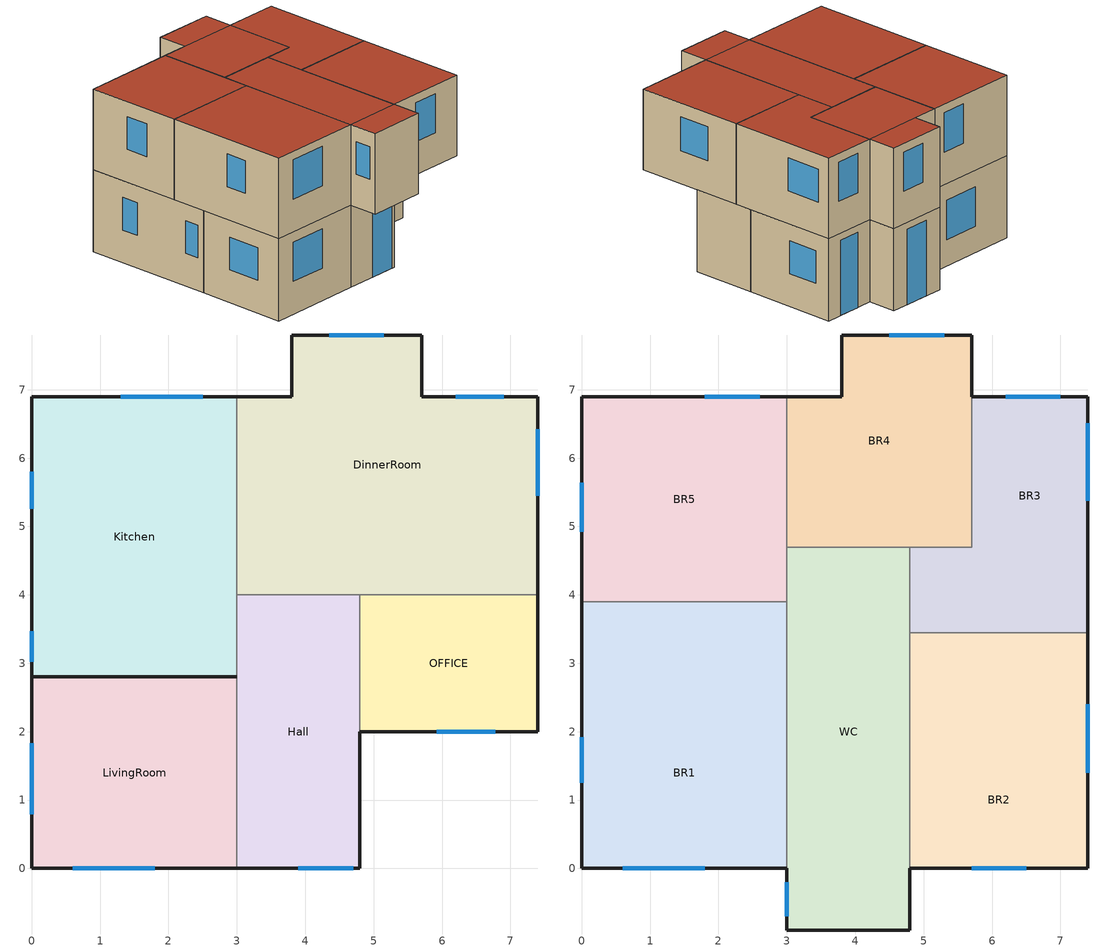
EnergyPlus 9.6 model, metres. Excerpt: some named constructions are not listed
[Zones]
LivingRoom
 floor othersideconditionsmodel (Exterior Floor): 3,2.8 3,0 0,0 0,2.8 z0
 wall outside (Interior Wall): 3,2.8 0,2.8 0,0 z0:2.51
 wall outside (Exterior Wall): 0,0 3,0 z0:2.51
 wall to Hall (Interior Wall): 3,0 3,2.8 z0:2.51
 window (Exterior Window): 0.6,0 1.8,0 z1:2.2; 0,1.83 0,0.79 z1:2
Hall
 floor othersideconditionsmodel (Exterior Floor): 4.8,4 4.8,0 3,0 3,4 z0
 wall outside (Exterior Wall): 3,0 4.8,0 4.8,2 z0:2.51
 wall to DinnerRoom (Interior Wall): 4.8,4 3,4 z0:2.51
 wall to OFFICE (Interior Wall): 4.8,2 4.8,4 z0:2.51
 wall to Kitchen (Interior Wall): 3,4 3,2.8 z0:2.51
 window (Exterior Window): 3.9,0 4.7,0 z0:2.1
OFFICE
 floor othersideconditionsmodel (Exterior Floor): 7.4,4 7.4,2 4.8,2 4.8,4 z0
 wall outside (Exterior Wall): 4.8,2 7.4,2 7.4,4 z0:2.51
 wall to DinnerRoom (Interior Wall): 7.4,4 4.8,4 z0:2.51
 window (Exterior Window): 5.92,2 6.78,2 z1:2
Kitchen
 floor othersideconditionsmodel (Exterior Floor): 3,6.9 3,2.8 0,2.8 0,6.9 z0
 wall outside (Interior Wall): 0,2.8 3,2.8 z0:2.51
 wall outside (Exterior Wall): 3,6.9 0,6.9 0,2.8 z0:2.51
 wall to DinnerRoom (Interior Wall): 3,4 3,6.9 z0:2.51
 window (Exterior Window): 0,5.8 0,5.26 / 0,3.47 0,3.02 z1:2; 2.5,6.9 1.3,6.9 z0.8:2
DinnerRoom
 floor othersideconditionsmodel (Exterior Floor): 7.4,6.9 7.4,4 3,4 3,6.9 3.8,6.9 3.8,7.8 5.7,7.8 5.7,6.9 z0
 wall outside (Exterior Wall): 7.4,4 7.4,6.9 5.7,6.9 5.7,7.8 3.8,7.8 3.8,6.9 3,6.9 z0:2.51
 window (Exterior Window): 5.15,7.8 4.35,7.8 / 6.9,6.9 6.2,6.9 z0:2.3; 7.4,5.45 7.4,6.42 z1:2
BR4
 floor to DinnerRoom (Interior Floor): 5.7,7.8 5.7,4.7 3,4.7 3,6.9 3.8,6.9 3.8,7.8 z2.51
 wall outside (Exterior Wall): 5.7,6.9 5.7,7.8 3.8,7.8 3.8,6.9 3,6.9 z2.51:4.96
 wall to BR3 (Interior Wall): 4.8,4.7 5.7,4.7 5.7,6.9 z2.51:4.96
 wall to BR5 (Interior Wall): 3,6.9 3,4.7 z2.51:4.96
 wall to WC (Interior Wall): 3,4.7 4.8,4.7 z2.51:4.96
 window (Exterior Window): 5.3,7.8 4.5,7.8 z3.51:4.71
 roof outside (Exterior Roof): 3.8,7.8 3.8,6.9 5.7,6.9 5.7,7.8 z4.96; 3,6.9 3,4.7 5.7,4.7 5.7,6.9 z4.96
BR3
 floor to DinnerRoom (Interior Floor): 7.4,6.9 7.4,4 4.8,4 4.8,4.7 5.7,4.7 5.7,6.9 z2.51
 floor to OFFICE (Interior Floor): 7.4,4 7.4,3.45 4.8,3.45 4.8,4 z2.51
 wall outside (Exterior Wall): 7.4,3.45 7.4,6.9 5.7,6.9 z2.51:4.96
 wall to WC (Interior Wall): 4.8,4.7 4.8,3.45 z2.51:4.96
 wall to BR2 (Interior Wall): 4.8,3.45 7.4,3.45 z2.51:4.96
 window (Exterior Window): 7,6.9 6.2,6.9 z3.51:4.71; 7.4,5.38 7.4,6.51 z3.51:4.51
 roof outside (Exterior Roof): 5.7,6.9 5.7,4.7 4.8,4.7 4.8,3.45 7.4,3.45 7.4,6.9 z4.96
BR2
 floor outside (Exterior Floor 2): 7.4,2 7.4,0 4.8,0 4.8,2 z2.51
 floor to OFFICE (Interior Floor): 7.4,3.45 7.4,2 4.8,2 4.8,3.45 z2.51
 wall outside (Exterior Wall): 4.8,0 7.4,0 7.4,3.45 z2.51:4.96
 wall to WC (Interior Wall): 4.8,3.45 4.8,0 z2.51:4.96
 window (Exterior Window): 7.4,1.4 7.4,2.4 z3.51:4.55; 5.7,0 6.5,0 z3.51:4.71
 roof outside (Exterior Roof): 4.8,3.45 4.8,0 7.4,0 7.4,3.45 z4.96
WC
 floor outside (Interior Floor): 4.8,0 4.8,-0.9 3,-0.9 3,0 z2.51
 floor to DinnerRoom (Interior Floor): 4.8,4.7 4.8,4 3,4 3,4.7 z2.51
 floor to Hall (Interior Floor): 4.8,4 4.8,0 3,0 3,4 z2.51
 wall outside (Exterior Wall): 3,0 3,-0.9 4.8,-0.9 4.8,0 z2.51:4.96
 wall to BR1 (Interior Wall): 3,3.9 3,0 z2.51:4.96
 wall to BR5 (Interior Wall): 3,4.7 3,3.9 z2.51:4.96
 window (Exterior Window): 3,-0.2 3,-0.7 z3.51:4.51
 roof outside (Exterior Roof): 3,0 3,-0.9 4.8,-0.9 4.8,0 z4.96; 3,4.7 3,0 4.8,0 4.8,4.7 z4.96
BR1
 floor to LivingRoom (Interior Floor): 3,2.8 3,0 0,0 0,2.8 z2.51
 floor to Kitchen (Interior Floor): 3,3.9 3,2.8 0,2.8 0,3.9 z2.51
 wall outside (Exterior Wall): 0,3.9 0,0 3,0 z2.51:4.96
 wall to BR5 (Interior Wall): 3,3.9 0,3.9 z2.51:4.96
 window (Exterior Window): 0.6,0 1.8,0 z3.51:4.71; 0,1.92 0,1.25 z3.51:4.51
 roof outside (Exterior Roof): 0,3.9 0,0 3,0 3,3.9 z4.96
BR5
 floor to Kitchen (Interior Floor): 3,6.9 3,3.9 0,3.9 0,6.9 z2.51
 wall outside (Exterior Wall): 3,6.9 0,6.9 0,3.9 z2.51:4.96
 window (Exterior Window): 0,5.64 0,4.92 z3.51:4.51; 2.6,6.9 1.8,6.9 z3.51:4.71
 roof outside (Exterior Roof): 0,6.9 0,3.9 3,3.9 3,6.9 z4.96
[Construction]
Interior Ceiling: Pavimento ceramico 1cm, Hormigon Armado 2cm, EPS 3cm, Bovedillas ceramicas 14cm, Enlucido de yeso 1cm
[ENERGYMANAGEMENTSYSTEM:PROGRAM]
CountHours_BR4_People: if (ComfStand == 1) || (ComfStand == 10); if (RMOT >= AHSTall) && (RMOT <= ACSTaul); if (BR4_People_OpT <= ACSTnoTol); if (BR4_People_OpT >= AHSTnoTol); set ComfHours_BR4_People = 1*ZoneTimeStep; set DiscomfAppHotHours_BR4_People = 0; set DiscomfAppColdHours_BR4_People = 0; set DiscomfNonAppHotHours_BR4_People = 0; set DiscomfNonAppColdHours_BR4_People = 0; endif; elseif (BR4_People_OpT > ACSTnoTol); set ComfHours_BR4_People = 0; set DiscomfAppHotHours_BR4_People = 1*ZoneTimeStep; set DiscomfAppColdHours_BR4_People = 0; set DiscomfNonAppHotHours_BR4_People = 0; set DiscomfNonAppColdHours_BR4_People = 0; elseif (BR4_People_OpT < AHSTnoTol); set ComfHours_BR4_People = 0; set DiscomfAppHotHours_BR4_People = 0; set DiscomfAppColdHours_BR4_People = 1*ZoneTimeStep; set DiscomfNonAppHotHours_BR4_People = 0; set DiscomfNonAppColdHours_BR4_People = 0; endif; elseif (RMOT > ACSTaul); set ComfHours_BR4_People = 0; set DiscomfAppHotHours_BR4_People = 0; set DiscomfAppColdHours_BR4_People = 0; set DiscomfNonAppHotHours_BR4_People = 1*ZoneTimeStep; set DiscomfNonAppColdHours_BR4_People = 0; elseif (RMOT < AHSTall); set ComfHours_BR4_People = 0; set DiscomfAppHotHours_BR4_People = 0; set DiscomfAppColdHours_BR4_People = 0; set DiscomfNonAppHotHours_BR4_People = 0; set DiscomfNonAppColdHours_BR4_People = 1*ZoneTimeStep; endif; else; if (PMOT >= AHSTall) && (PMOT <= ACSTaul); if (BR4_People_OpT <= ACSTnoTol); if (BR4_People_OpT >= AHSTnoTol); set ComfHours_BR4_People = 1*ZoneTimeStep; set DiscomfAppHotHours_BR4_People = 0; set DiscomfAppColdHours_BR4_People = 0; set DiscomfNonAppHotHours_BR4_People = 0; set DiscomfNonAppColdHours_BR4_People = 0; endif; elseif (BR4_People_OpT > ACSTnoTol); set ComfHours_BR4_People = 0; set DiscomfAppHotHours_BR4_People = 1*ZoneTimeStep; set DiscomfAppColdHours_BR4_People = 0; set DiscomfNonAppHotHours_BR4_People = 0; set DiscomfNonAppColdHours_BR4_People = 0; elseif (BR4_People_OpT < AHSTnoTol); set ComfHours_BR4_People = 0; set DiscomfAppHotHours_BR4_People = 0; set DiscomfAppColdHours_BR4_People = 1*ZoneTimeStep; set DiscomfNonAppHotHours_BR4_People = 0; set DiscomfNonAppColdHours_BR4_People = 0; endif; elseif (PMOT > ACSTaul); set ComfHours_BR4_People = 0; set DiscomfAppHotHours_BR4_People = 0; set DiscomfAppColdHours_BR4_People = 0; set DiscomfNonAppHotHours_BR4_People = 1*ZoneTimeStep; set DiscomfNonAppColdHours_BR4_People = 0; elseif (PMOT < AHSTall); set ComfHours_BR4_People = 0; set DiscomfAppHotHours_BR4_People = 0; set DiscomfAppColdHours_BR4_People = 0; set DiscomfNonAppHotHours_BR4_People = 0; set DiscomfNonAppColdHours_BR4_People = 1*ZoneTimeStep; endif; endif
CountHours_BR3_People: if (ComfStand == 1) || (ComfStand == 10); if (RMOT >= AHSTall) && (RMOT <= ACSTaul); if (BR3_People_OpT <= ACSTnoTol); if (BR3_People_OpT >= AHSTnoTol); set ComfHours_BR3_People = 1*ZoneTimeStep; set DiscomfAppHotHours_BR3_People = 0; set DiscomfAppColdHours_BR3_People = 0; set DiscomfNonAppHotHours_BR3_People = 0; set DiscomfNonAppColdHours_BR3_People = 0; endif; elseif (BR3_People_OpT > ACSTnoTol); set ComfHours_BR3_People = 0; set DiscomfAppHotHours_BR3_People = 1*ZoneTimeStep; set DiscomfAppColdHours_BR3_People = 0; set DiscomfNonAppHotHours_BR3_People = 0; set DiscomfNonAppColdHours_BR3_People = 0; elseif (BR3_People_OpT < AHSTnoTol); set ComfHours_BR3_People = 0; set DiscomfAppHotHours_BR3_People = 0; set DiscomfAppColdHours_BR3_People = 1*ZoneTimeStep; set DiscomfNonAppHotHours_BR3_People = 0; set DiscomfNonAppColdHours_BR3_People = 0; endif; elseif (RMOT > ACSTaul); set ComfHours_BR3_People = 0; set DiscomfAppHotHours_BR3_People = 0; set DiscomfAppColdHours_BR3_People = 0; set DiscomfNonAppHotHours_BR3_People = 1*ZoneTimeStep; set DiscomfNonAppColdHours_BR3_People = 0; elseif (RMOT < AHSTall); set ComfHours_BR3_People = 0; set DiscomfAppHotHours_BR3_People = 0; set DiscomfAppColdHours_BR3_People = 0; set DiscomfNonAppHotHours_BR3_People = 0; set DiscomfNonAppColdHours_BR3_People = 1*ZoneTimeStep; endif; else; if (PMOT >= AHSTall) && (PMOT <= ACSTaul); if (BR3_People_OpT <= ACSTnoTol); if (BR3_People_OpT >= AHSTnoTol); set ComfHours_BR3_People = 1*ZoneTimeStep; set DiscomfAppHotHours_BR3_People = 0; set DiscomfAppColdHours_BR3_People = 0; set DiscomfNonAppHotHours_BR3_People = 0; set DiscomfNonAppColdHours_BR3_People = 0; endif; elseif (BR3_People_OpT > ACSTnoTol); set ComfHours_BR3_People = 0; set DiscomfAppHotHours_BR3_People = 1*ZoneTimeStep; set DiscomfAppColdHours_BR3_People = 0; set DiscomfNonAppHotHours_BR3_People = 0; set DiscomfNonAppColdHours_BR3_People = 0; elseif (BR3_People_OpT < AHSTnoTol); set ComfHours_BR3_People = 0; set DiscomfAppHotHours_BR3_People = 0; set DiscomfAppColdHours_BR3_People = 1*ZoneTimeStep; set DiscomfNonAppHotHours_BR3_People = 0; set DiscomfNonAppColdHours_BR3_People = 0; endif; elseif (PMOT > ACSTaul); set ComfHours_BR3_People = 0; set DiscomfAppHotHours_BR3_People = 0; set DiscomfAppColdHours_BR3_People = 0; set DiscomfNonAppHotHours_BR3_People = 1*ZoneTimeStep; set DiscomfNonAppColdHours_BR3_People = 0; elseif (PMOT < AHSTall); set ComfHours_BR3_People = 0; set DiscomfAppHotHours_BR3_People = 0; set DiscomfAppColdHours_BR3_People = 0; set DiscomfNonAppHotHours_BR3_People = 0; set DiscomfNonAppColdHours_BR3_People = 1*ZoneTimeStep; endif; endif
CountHours_BR2_People: if (ComfStand == 1) || (ComfStand == 10); if (RMOT >= AHSTall) && (RMOT <= ACSTaul); if (BR2_People_OpT <= ACSTnoTol); if (BR2_People_OpT >= AHSTnoTol); set ComfHours_BR2_People = 1*ZoneTimeStep; set DiscomfAppHotHours_BR2_People = 0; set DiscomfAppColdHours_BR2_People = 0; set DiscomfNonAppHotHours_BR2_People = 0; set DiscomfNonAppColdHours_BR2_People = 0; endif; elseif (BR2_People_OpT > ACSTnoTol); set ComfHours_BR2_People = 0; set DiscomfAppHotHours_BR2_People = 1*ZoneTimeStep; set DiscomfAppColdHours_BR2_People = 0; set DiscomfNonAppHotHours_BR2_People = 0; set DiscomfNonAppColdHours_BR2_People = 0; elseif (BR2_People_OpT < AHSTnoTol); set ComfHours_BR2_People = 0; set DiscomfAppHotHours_BR2_People = 0; set DiscomfAppColdHours_BR2_People = 1*ZoneTimeStep; set DiscomfNonAppHotHours_BR2_People = 0; set DiscomfNonAppColdHours_BR2_People = 0; endif; elseif (RMOT > ACSTaul); set ComfHours_BR2_People = 0; set DiscomfAppHotHours_BR2_People = 0; set DiscomfAppColdHours_BR2_People = 0; set DiscomfNonAppHotHours_BR2_People = 1*ZoneTimeStep; set DiscomfNonAppColdHours_BR2_People = 0; elseif (RMOT < AHSTall); set ComfHours_BR2_People = 0; set DiscomfAppHotHours_BR2_People = 0; set DiscomfAppColdHours_BR2_People = 0; set DiscomfNonAppHotHours_BR2_People = 0; set DiscomfNonAppColdHours_BR2_People = 1*ZoneTimeStep; endif; else; if (PMOT >= AHSTall) && (PMOT <= ACSTaul); if (BR2_People_OpT <= ACSTnoTol); if (BR2_People_OpT >= AHSTnoTol); set ComfHours_BR2_People = 1*ZoneTimeStep; set DiscomfAppHotHours_BR2_People = 0; set DiscomfAppColdHours_BR2_People = 0; set DiscomfNonAppHotHours_BR2_People = 0; set DiscomfNonAppColdHours_BR2_People = 0; endif; elseif (BR2_People_OpT > ACSTnoTol); set ComfHours_BR2_People = 0; set DiscomfAppHotHours_BR2_People = 1*ZoneTimeStep; set DiscomfAppColdHours_BR2_People = 0; set DiscomfNonAppHotHours_BR2_People = 0; set DiscomfNonAppColdHours_BR2_People = 0; elseif (BR2_People_OpT < AHSTnoTol); set ComfHours_BR2_People = 0; set DiscomfAppHotHours_BR2_People = 0; set DiscomfAppColdHours_BR2_People = 1*ZoneTimeStep; set DiscomfNonAppHotHours_BR2_People = 0; set DiscomfNonAppColdHours_BR2_People = 0; endif; elseif (PMOT > ACSTaul); set ComfHours_BR2_People = 0; set DiscomfAppHotHours_BR2_People = 0; set DiscomfAppColdHours_BR2_People = 0; set DiscomfNonAppHotHours_BR2_People = 1*ZoneTimeStep; set DiscomfNonAppColdHours_BR2_People = 0; elseif (PMOT < AHSTall); set ComfHours_BR2_People = 0; set DiscomfAppHotHours_BR2_People = 0; set DiscomfAppColdHours_BR2_People = 0; set DiscomfNonAppHotHours_BR2_People = 0; set DiscomfNonAppColdHours_BR2_People = 1*ZoneTimeStep; endif; endif
CountHours_BR1_People: if (ComfStand == 1) || (ComfStand == 10); if (RMOT >= AHSTall) && (RMOT <= ACSTaul); if (BR1_People_OpT <= ACSTnoTol); if (BR1_People_OpT >= AHSTnoTol); set ComfHours_BR1_People = 1*ZoneTimeStep; set DiscomfAppHotHours_BR1_People = 0; set DiscomfAppColdHours_BR1_People = 0; set DiscomfNonAppHotHours_BR1_People = 0; set DiscomfNonAppColdHours_BR1_People = 0; endif; elseif (BR1_People_OpT > ACSTnoTol); set ComfHours_BR1_People = 0; set DiscomfAppHotHours_BR1_People = 1*ZoneTimeStep; set DiscomfAppColdHours_BR1_People = 0; set DiscomfNonAppHotHours_BR1_People = 0; set DiscomfNonAppColdHours_BR1_People = 0; elseif (BR1_People_OpT < AHSTnoTol); set ComfHours_BR1_People = 0; set DiscomfAppHotHours_BR1_People = 0; set DiscomfAppColdHours_BR1_People = 1*ZoneTimeStep; set DiscomfNonAppHotHours_BR1_People = 0; set DiscomfNonAppColdHours_BR1_People = 0; endif; elseif (RMOT > ACSTaul); set ComfHours_BR1_People = 0; set DiscomfAppHotHours_BR1_People = 0; set DiscomfAppColdHours_BR1_People = 0; set DiscomfNonAppHotHours_BR1_People = 1*ZoneTimeStep; set DiscomfNonAppColdHours_BR1_People = 0; elseif (RMOT < AHSTall); set ComfHours_BR1_People = 0; set DiscomfAppHotHours_BR1_People = 0; set DiscomfAppColdHours_BR1_People = 0; set DiscomfNonAppHotHours_BR1_People = 0; set DiscomfNonAppColdHours_BR1_People = 1*ZoneTimeStep; endif; else; if (PMOT >= AHSTall) && (PMOT <= ACSTaul); if (BR1_People_OpT <= ACSTnoTol); if (BR1_People_OpT >= AHSTnoTol); set ComfHours_BR1_People = 1*ZoneTimeStep; set DiscomfAppHotHours_BR1_People = 0; set DiscomfAppColdHours_BR1_People = 0; set DiscomfNonAppHotHours_BR1_People = 0; set DiscomfNonAppColdHours_BR1_People = 0; endif; elseif (BR1_People_OpT > ACSTnoTol); set ComfHours_BR1_People = 0; set DiscomfAppHotHours_BR1_People = 1*ZoneTimeStep; set DiscomfAppColdHours_BR1_People = 0; set DiscomfNonAppHotHours_BR1_People = 0; set DiscomfNonAppColdHours_BR1_People = 0; elseif (BR1_People_OpT < AHSTnoTol); set ComfHours_BR1_People = 0; set DiscomfAppHotHours_BR1_People = 0; set DiscomfAppColdHours_BR1_People = 1*ZoneTimeStep; set DiscomfNonAppHotHours_BR1_People = 0; set DiscomfNonAppColdHours_BR1_People = 0; endif; elseif (PMOT > ACSTaul); set ComfHours_BR1_People = 0; set DiscomfAppHotHours_BR1_People = 0; set DiscomfAppColdHours_BR1_People = 0; set DiscomfNonAppHotHours_BR1_People = 1*ZoneTimeStep; set DiscomfNonAppColdHours_BR1_People = 0; elseif (PMOT < AHSTall); set ComfHours_BR1_People = 0; set DiscomfAppHotHours_BR1_People = 0; set DiscomfAppColdHours_BR1_People = 0; set DiscomfNonAppHotHours_BR1_People = 0; set DiscomfNonAppColdHours_BR1_People = 1*ZoneTimeStep; endif; endif
SetAppLimits: if ComfStand == 99; set ACSTaul = 0; set ACSTall = 0; set AHSTaul = 0; set AHSTall = 0; elseif ComfStand == 1; set ACSTaul = 30; set ACSTall = 10; set AHSTaul = 30; set AHSTall = 10; elseif ComfStand == 2 || ComfStand == 12; set ACSTaul = 33.5; set ACSTall = 10; set AHSTaul = 33.5; set AHSTall = 10; elseif ComfStand == 3; set ACSTaul = 30; set ACSTall = 5; set AHSTaul = 30; set AHSTall = 5; elseif (ComfStand == 4) || (ComfStand == 5); if CAT == 1; set ACSTaul = 28; set ACSTall = 18; set AHSTaul = 28; set AHSTall = 18; elseif CAT == 2; set ACSTaul = 30; set ACSTall = 18; set AHSTaul = 28; set AHSTall = 16; else; set ACSTaul = 50; set ACSTall = 50; set AHSTaul = 50; set AHSTall = 50; endif; elseif ComfStand == 6; set ACSTaul = 30; set ACSTall = -7; set AHSTaul = 30; set AHSTall = -7; elseif ComfStand == 7; set ACSTaul = 31; set ACSTall = 12.5; set AHSTaul = 31; set AHSTall = 12.5; elseif ComfStand == 8; set ACSTaul = 38.5; set ACSTall = 13; set AHSTaul = 38.5; set AHSTall = 13; elseif ComfStand == 9 || ComfStand == 10 || ComfStand == 11; set ACSTaul = 33; set ACSTall = 5.5; set AHSTaul = 33; set AHSTall = 5.5; elseif ComfStand == 13; set ACSTaul = 25; set ACSTall = 10; set AHSTaul = 25; set AHSTall = 10; elseif ComfStand == 14; set ACSTaul = 27; set ACSTall = 8; set AHSTaul = 27; set AHSTall = 8; elseif ComfStand == 15; set ACSTaul = 24.8; set ACSTall = 16.9; set AHSTaul = 24.8; set AHSTall = 16.9; elseif ComfStand == 16; set ACSTaul = 25.7; set ACSTall = 16.4; set AHSTaul = 25.7; set AHSTall = 16.4; elseif ComfStand == 17; if (DayOfYear <= 121) || (DayOfYear > 295); set ACSTaul = 25.25; set ACSTall = 11.25; set AHSTaul = 25.25; set AHSTall = 11.25; else; set ACSTaul = 45; set ACSTall = 23; set AHSTaul = 45; set AHSTall = 23; endif; elseif ComfStand == 18; if (DayOfYear <= 121) || (DayOfYear > 295); set ACSTaul = 27.5; set ACSTall = 15.5; set AHSTaul = 27.5; set AHSTall = 15.5; else; set ACSTaul = 34; set ACSTall = 23; set AHSTaul = 34; set AHSTall = 23; endif; elseif ComfStand == 19; if (DayOfYear <= 121) || (DayOfYear > 295); set ACSTaul = 25.25; set ACSTall = 5; set AHSTaul = 25.25; set AHSTall = 5; else; set ACSTaul = 25.25; set ACSTall = 11.75; set AHSTaul = 25.25; set AHSTall = 11.75; endif; elseif ComfStand == 20; if (DayOfYear <= 121) || (DayOfYear > 295); set ACSTaul = 29.75; set ACSTall = 13; set AHSTaul = 29.75; set AHSTall = 13; else; set ACSTaul = 45; set ACSTall = 23; set AHSTaul = 45; set AHSTall = 23; endif; elseif ComfStand == 21; set ACSTaul = 20; set ACSTall = 6.5; set AHSTaul = 20; set AHSTall = 6.5; else; set ACSTaul = 50; set ACSTall = 50; set AHSTaul = 50; set AHSTall = 50; endif
ApplyCAT: set CATcoolOffset = 0; set CATheatOffset = 0; if ComfStand == 99; set ACSToffset = 0 + 0; set AHSToffset = 0 + 0; elseif (ComfStand == 1 ); if (CAT == 1); set ACSToffset = 2+CATcoolOffset; set AHSToffset = -3+CATheatOffset; elseif (CAT == 2); set ACSToffset = 3+CATcoolOffset; set AHSToffset = -4+CATheatOffset; elseif (CAT == 3); set ACSToffset = 4+CATcoolOffset; set AHSToffset = -5+CATheatOffset; endif; elseif ComfStand == 2 || ComfStand == 3 || ComfStand == 11; if (CAT == 90); set ACSToffset = 2.5+CATcoolOffset; set AHSToffset = -2.5+CATheatOffset; elseif (CAT == 80); set ACSToffset = 3.5+CATcoolOffset; set AHSToffset = -3.5+CATheatOffset; endif; elseif (ComfStand == 4 ) || (ComfStand == 5) || (ComfStand == 6); set ACSToffset = 0+CATcoolOffset; set AHSToffset = 0+CATheatOffset; elseif (ComfStand == 7); if (CAT == 90); set ACSToffset = 2.4+CATcoolOffset; set AHSToffset = -2.4+CATheatOffset; elseif (CAT == 85); set ACSToffset = 3.3+CATcoolOffset; set AHSToffset = -3.3+CATheatOffset; elseif (CAT == 80); set ACSToffset = 4.1+CATcoolOffset; set AHSToffset = -4.1+CATheatOffset; endif; elseif (ComfStand == 8); if (CAT == 90); set ACSToffset = 3.5+CATcoolOffset; set AHSToffset = -3.5+CATheatOffset; elseif (CAT == 85); set ACSToffset = 4.8+CATcoolOffset; set AHSToffset = -4.8+CATheatOffset; elseif (CAT == 80); set ACSToffset = 5.9+CATcoolOffset; set AHSToffset = -5.9+CATheatOffset; endif; elseif ComfStand == 9 || ComfStand == 10; if (CAT == 90); set ACSToffset = 2.15+CATcoolOffset; set AHSToffset = -2.15+CATheatOffset; elseif (CAT == 80); set ACSToffset = 3.6+CATcoolOffset; set AHSToffset = -3.6+CATheatOffset; endif; elseif ComfStand == 12; if (CAT == 90); set ACSToffset = 1.7+CATcoolOffset; set AHSToffset = -1.7+CATheatOffset; elseif (CAT == 80); set ACSToffset = 2.89+CATcoolOffset; set AHSToffset = -2.89+CATheatOffset; endif; elseif ComfStand == 13; if (CAT == 90); set ACSToffset = 3.45+CATcoolOffset; set AHSToffset = -3.45+CATheatOffset; elseif (CAT == 80); set ACSToffset = 4.55+CATcoolOffset; set AHSToffset = -4.55+CATheatOffset; endif; elseif ComfStand == 14; if (CAT == 90); set ACSToffset = 3.5+CATcoolOffset; set AHSToffset = -3.5+CATheatOffset; elseif (CAT == 80); set ACSToffset = 4.5+CATcoolOffset; set AHSToffset = -4.5+CATheatOffset; endif; elseif ComfStand == 15; if (CAT == 90); set ACSToffset = 2.8+CATcoolOffset; set AHSToffset = -2.8+CATheatOffset; elseif (CAT == 80); set ACSToffset = 3.8+CATcoolOffset; set AHSToffset = -3.8+CATheatOffset; endif; elseif ComfStand == 16; if (CAT == 90); set ACSToffset = 1.1+CATcoolOffset; set AHSToffset = -1.1+CATheatOffset; elseif (CAT == 80); set ACSToffset = 2.1+CATcoolOffset; set AHSToffset = -2.1+CATheatOffset; endif; elseif (ComfStand == 17) || (ComfStand == 18); if CAT == 90; if (DayOfYear <= 121) || (DayOfYear > 295); set ACSToffset = 2+CATcoolOffset; set AHSToffset = -2+CATheatOffset; else; set ACSToffset = 2+CATcoolOffset; set AHSToffset = -2+CATheatOffset; endif; elseif CAT == 80; if (DayOfYear <= 121) || (DayOfYear > 295); set ACSToffset = 3+CATcoolOffset; set AHSToffset = -3+CATheatOffset; else; set ACSToffset = 3+CATcoolOffset; set AHSToffset = -3+CATheatOffset; endif; endif; elseif ComfStand == 19; if CAT == 90; if (DayOfYear <= 121) || (DayOfYear > 295); set ACSToffset = 2+CATcoolOffset; set AHSToffset = -2+CATheatOffset; else; set ACSToffset = 1+CATcoolOffset; set AHSToffset = -1+CATheatOffset; endif; elseif CAT == 80; if (DayOfYear <= 121) || (DayOfYear > 295); set ACSToffset = 3+CATcoolOffset; set AHSToffset = -3+CATheatOffset; else; set ACSToffset = 2+CATcoolOffset; set AHSToffset = -2+CATheatOffset; endif; endif; elseif ComfStand == 20; if CAT == 90; if (DayOfYear <= 121) || (DayOfYear > 295); set ACSToffset = 2+CATcoolOffset; set AHSToffset = -2+CATheatOffset; else; set ACSToffset = 5+CATcoolOffset; set AHSToffset = -5+CATheatOffset; endif; elseif CAT == 80; if (DayOfYear <= 121) || (DayOfYear > 295); set ACSToffset = 3+CATcoolOffset; set AHSToffset = -3+CATheatOffset; else; set ACSToffset = 6+CATcoolOffset; set AHSToffset = -6+CATheatOffset; endif; endif; elseif ComfStand == 21; if (CAT == 90); set ACSToffset = 2.5+CATcoolOffset; set AHSToffset = -2.5+CATheatOffset; elseif (CAT == 80); set ACSToffset = 4+CATcoolOffset; set AHSToffset = -4+CATheatOffset; endif; endif
CountHoursNoApp_LivingRoom_People: if (LivingRoom_People_OpT <= ACSTnoTol); if (LivingRoom_People_OpT >= AHSTnoTol); set ComfHoursNoApp_LivingRoom_People = 1*ZoneTimeStep; if Occ_count_LivingRoom_People; set OccComfHoursNoApp_LivingRoom_People = 1*ZoneTimeStep; else; set OccComfHoursNoApp_LivingRoom_People = 0; endif; else; set ComfHoursNoApp_LivingRoom_People = 0; endif; else; set ComfHoursNoApp_LivingRoom_People = 0; endif; if LivingRoom_People_OpT > ACSTnoTol || LivingRoom_People_OpT < AHSTnoTol; if Occ_count_LivingRoom_People; set OccDiscomfHoursNoApp_LivingRoom_People = 1*ZoneTimeStep; else; set OccDiscomfHoursNoApp_LivingRoom_People = 0; endif; else; set OccDiscomfHoursNoApp_LivingRoom_People = 0; endif; if Occ_count_LivingRoom_People > 0; set OccHours_LivingRoom_People = 1*ZoneTimeStep; else; set OccHours_LivingRoom_People = 0; endif
SetGeoVarLivingRoom_People: set ZoneFloorArea_LivingRoom_People = ZFA_LivingRoom_People/2; set ZoneAirVolume_LivingRoom_People = ZAV_LivingRoom_People/2
CountHoursNoApp_OFFICE_People: if (OFFICE_People_OpT <= ACSTnoTol); if (OFFICE_People_OpT >= AHSTnoTol); set ComfHoursNoApp_OFFICE_People = 1*ZoneTimeStep; if Occ_count_OFFICE_People; set OccComfHoursNoApp_OFFICE_People = 1*ZoneTimeStep; else; set OccComfHoursNoApp_OFFICE_People = 0; endif; else; set ComfHoursNoApp_OFFICE_People = 0; endif; else; set ComfHoursNoApp_OFFICE_People = 0; endif; if OFFICE_People_OpT > ACSTnoTol || OFFICE_People_OpT < AHSTnoTol; if Occ_count_OFFICE_People; set OccDiscomfHoursNoApp_OFFICE_People = 1*ZoneTimeStep; else; set OccDiscomfHoursNoApp_OFFICE_People = 0; endif; else; set OccDiscomfHoursNoApp_OFFICE_People = 0; endif; if Occ_count_OFFICE_People > 0; set OccHours_OFFICE_People = 1*ZoneTimeStep; else; set OccHours_OFFICE_People = 0; endif
SetGeoVarOFFICE_People: set ZoneFloorArea_OFFICE_People = ZFA_OFFICE_People/2; set ZoneAirVolume_OFFICE_People = ZAV_OFFICE_People/2
CountHoursNoApp_BR5_People: if (BR5_People_OpT <= ACSTnoTol); if (BR5_People_OpT >= AHSTnoTol); set ComfHoursNoApp_BR5_People = 1*ZoneTimeStep; if Occ_count_BR5_People; set OccComfHoursNoApp_BR5_People = 1*ZoneTimeStep; else; set OccComfHoursNoApp_BR5_People = 0; endif; else; set ComfHoursNoApp_BR5_People = 0; endif; else; set ComfHoursNoApp_BR5_People = 0; endif; if BR5_People_OpT > ACSTnoTol || BR5_People_OpT < AHSTnoTol; if Occ_count_BR5_People; set OccDiscomfHoursNoApp_BR5_People = 1*ZoneTimeStep; else; set OccDiscomfHoursNoApp_BR5_People = 0; endif; else; set OccDiscomfHoursNoApp_BR5_People = 0; endif; if Occ_count_BR5_People > 0; set OccHours_BR5_People = 1*ZoneTimeStep; else; set OccHours_BR5_People = 0; endif
SetGeoVarBR5_People: set ZoneFloorArea_BR5_People = ZFA_BR5_People/2; set ZoneAirVolume_BR5_People = ZAV_BR5_People/2
CountHoursNoApp_DinnerRoom_People: if (DinnerRoom_People_OpT <= ACSTnoTol); if (DinnerRoom_People_OpT >= AHSTnoTol); set ComfHoursNoApp_DinnerRoom_People = 1*ZoneTimeStep; if Occ_count_DinnerRoom_People; set OccComfHoursNoApp_DinnerRoom_People = 1*ZoneTimeStep; else; set OccComfHoursNoApp_DinnerRoom_People = 0; endif; else; set ComfHoursNoApp_DinnerRoom_People = 0; endif; else; set ComfHoursNoApp_DinnerRoom_People = 0; endif; if DinnerRoom_People_OpT > ACSTnoTol || DinnerRoom_People_OpT < AHSTnoTol; if Occ_count_DinnerRoom_People; set OccDiscomfHoursNoApp_DinnerRoom_People = 1*ZoneTimeStep; else; set OccDiscomfHoursNoApp_DinnerRoom_People = 0; endif; else; set OccDiscomfHoursNoApp_DinnerRoom_People = 0; endif; if Occ_count_DinnerRoom_People > 0; set OccHours_DinnerRoom_People = 1*ZoneTimeStep; else; set OccHours_DinnerRoom_People = 0; endif
SetGeoVarDinnerRoom_People: set ZoneFloorArea_DinnerRoom_People = ZFA_DinnerRoom_People/2; set ZoneAirVolume_DinnerRoom_People = ZAV_DinnerRoom_People/2
CountHoursNoApp_BR4_People: if (BR4_People_OpT <= ACSTnoTol); if (BR4_People_OpT >= AHSTnoTol); set ComfHoursNoApp_BR4_People = 1*ZoneTimeStep; if Occ_count_BR4_People; set OccComfHoursNoApp_BR4_People = 1*ZoneTimeStep; else; set OccComfHoursNoApp_BR4_People = 0; endif; else; set ComfHoursNoApp_BR4_People = 0; endif; else; set ComfHoursNoApp_BR4_People = 0; endif; if BR4_People_OpT > ACSTnoTol || BR4_People_OpT < AHSTnoTol; if Occ_count_BR4_People; set OccDiscomfHoursNoApp_BR4_People = 1*ZoneTimeStep; else; set OccDiscomfHoursNoApp_BR4_People = 0; endif; else; set OccDiscomfHoursNoApp_BR4_People = 0; endif; if Occ_count_BR4_People > 0; set OccHours_BR4_People = 1*ZoneTimeStep; else; set OccHours_BR4_People = 0; endif
SetGeoVarBR4_People: set ZoneFloorArea_BR4_People = ZFA_BR4_People/2; set ZoneAirVolume_BR4_People = ZAV_BR4_People/2
CountHoursNoApp_BR3_People: if (BR3_People_OpT <= ACSTnoTol); if (BR3_People_OpT >= AHSTnoTol); set ComfHoursNoApp_BR3_People = 1*ZoneTimeStep; if Occ_count_BR3_People; set OccComfHoursNoApp_BR3_People = 1*ZoneTimeStep; else; set OccComfHoursNoApp_BR3_People = 0; endif; else; set ComfHoursNoApp_BR3_People = 0; endif; else; set ComfHoursNoApp_BR3_People = 0; endif; if BR3_People_OpT > ACSTnoTol || BR3_People_OpT < AHSTnoTol; if Occ_count_BR3_People; set OccDiscomfHoursNoApp_BR3_People = 1*ZoneTimeStep; else; set OccDiscomfHoursNoApp_BR3_People = 0; endif; else; set OccDiscomfHoursNoApp_BR3_People = 0; endif; if Occ_count_BR3_People > 0; set OccHours_BR3_People = 1*ZoneTimeStep; else; set OccHours_BR3_People = 0; endif
SetGeoVarBR3_People: set ZoneFloorArea_BR3_People = ZFA_BR3_People/2; set ZoneAirVolume_BR3_People = ZAV_BR3_People/2
CountHoursNoApp_BR2_People: if (BR2_People_OpT <= ACSTnoTol); if (BR2_People_OpT >= AHSTnoTol); set ComfHoursNoApp_BR2_People = 1*ZoneTimeStep; if Occ_count_BR2_People; set OccComfHoursNoApp_BR2_People = 1*ZoneTimeStep; else; set OccComfHoursNoApp_BR2_People = 0; endif; else; set ComfHoursNoApp_BR2_People = 0; endif; else; set ComfHoursNoApp_BR2_People = 0; endif; if BR2_People_OpT > ACSTnoTol || BR2_People_OpT < AHSTnoTol; if Occ_count_BR2_People; set OccDiscomfHoursNoApp_BR2_People = 1*ZoneTimeStep; else; set OccDiscomfHoursNoApp_BR2_People = 0; endif; else; set OccDiscomfHoursNoApp_BR2_People = 0; endif; if Occ_count_BR2_People > 0; set OccHours_BR2_People = 1*ZoneTimeStep; else; set OccHours_BR2_People = 0; endif
SetGeoVarBR2_People: set ZoneFloorArea_BR2_People = ZFA_BR2_People/2; set ZoneAirVolume_BR2_People = ZAV_BR2_People/2
CountHoursNoApp_BR1_People: if (BR1_People_OpT <= ACSTnoTol); if (BR1_People_OpT >= AHSTnoTol); set ComfHoursNoApp_BR1_People = 1*ZoneTimeStep; if Occ_count_BR1_People; set OccComfHoursNoApp_BR1_People = 1*ZoneTimeStep; else; set OccComfHoursNoApp_BR1_People = 0; endif; else; set ComfHoursNoApp_BR1_People = 0; endif; else; set ComfHoursNoApp_BR1_People = 0; endif; if BR1_People_OpT > ACSTnoTol || BR1_People_OpT < AHSTnoTol; if Occ_count_BR1_People; set OccDiscomfHoursNoApp_BR1_People = 1*ZoneTimeStep; else; set OccDiscomfHoursNoApp_BR1_People = 0; endif; else; set OccDiscomfHoursNoApp_BR1_People = 0; endif; if Occ_count_BR1_People > 0; set OccHours_BR1_People = 1*ZoneTimeStep; else; set OccHours_BR1_People = 0; endif
SetGeoVarBR1_People: set ZoneFloorArea_BR1_People = ZFA_BR1_People/2; set ZoneAirVolume_BR1_People = ZAV_BR1_People/2
SetInputData: set ComfStand = 99; set CAT = 80; set ComfMod = 3; set HVACmode = 2; set VentCtrl = 0; set VSToffset = 0; set MinOToffset = 50; set MaxWindSpeed = 50; set ACSTtol = -0.1; set AHSTtol = 0.1; set CoolSeasonStart = 121; set CoolSeasonEnd = 274
SetVOFinputData: set MaxTempDiffVOF = 6; set MinTempDiffVOF = 1; set MultiplierVOF = 0.25
SetVST: set MinOutTemp = roundedAHST - MinOToffset; if (VentCtrl == 0) || (VentCtrl==2); if ComfStand == 0; if (CurrentTime < 7); set VST = (roundedACST+roundedAHST)/2+VSToffset; elseif (CurrentTime < 15); set VST = 22.5+VSToffset; elseif (CurrentTime < 23); set VST = (roundedACST+roundedAHST)/2+VSToffset; elseif (CurrentTime < 24); set VST = (roundedACST+roundedAHST)/2+VSToffset; endif; elseif ComfStand == 1 || ComfStand == 10; if (RMOT >= AHSTall) && (RMOT <= ACSTaul); set VST = ComfTemp+VSToffset; else; set VST = (roundedACST+roundedAHST)/2+VSToffset; endif; elseif ComfStand == 4 || ComfStand == 5 || ComfStand == 6; if (PMOT >= AHSTall) && (PMOT <= ACSTaul); set VST = (roundedACST+roundedAHST)/2+VSToffset; else; set VST = 0; endif; else; if (PMOT >= AHSTall) && (PMOT <= ACSTaul); set VST = ComfTemp+VSToffset; else; set VST = (roundedACST+roundedAHST)/2+VSToffset; endif; endif; elseif (VentCtrl == 1) || (VentCtrl==3); set VST = roundedAHST+VSToffset; endif
ApplyAST_LivingRoom_People: if LivingRoom_People_CoolCoil==0; if LivingRoom_People_HeatCoil==0; set NoH_NoC_reqs = 1; else; set NoH_NoC_reqs = 0; endif; else; set NoH_NoC_reqs = 0; endif; if LivingRoom_People_OpT<roundedACST; if LivingRoom_People_WindSpeed <= MaxWindSpeed; if LivingRoom_People_OutT>MinOutTemp; if LivingRoom_People_OutT < LivingRoom_People_OpT; set meets_base_reqs = 1; else; set meets_base_reqs = 0; endif; else; set meets_base_reqs = 0; endif; else; set meets_base_reqs = 0; endif; else; set meets_base_reqs = 0; endif; if (NoH_NoC_reqs == 1) && (meets_base_reqs == 1); if LivingRoom_People_OpT>VST; set Ventilates_HVACmode2_LivingRoom_People = 1; else; set Ventilates_HVACmode2_LivingRoom_People = 0; endif; else; set Ventilates_HVACmode2_LivingRoom_People = 0; endif; if VentCtrl == 0; if LivingRoom_People_OutT < LivingRoom_People_OpT; if LivingRoom_People_OutT>MinOutTemp; if LivingRoom_People_OpT > VST; if LivingRoom_People_WindSpeed <= MaxWindSpeed; set Ventilates_HVACmode1_LivingRoom_People = 1; else; set Ventilates_HVACmode1_LivingRoom_People = 0; endif; else; set Ventilates_HVACmode1_LivingRoom_People = 0; endif; else; set Ventilates_HVACmode1_LivingRoom_People = 0; endif; else; set Ventilates_HVACmode1_LivingRoom_People = 0; endif; elseif VentCtrl == 1; if LivingRoom_People_OutT<LivingRoom_People_OpT; if LivingRoom_People_OutT>MinOutTemp; if LivingRoom_People_OpT > ACSTnoTol; if LivingRoom_People_WindSpeed <= MaxWindSpeed; set Ventilates_HVACmode1_LivingRoom_People = 1; else; set Ventilates_HVACmode1_LivingRoom_People = 0; endif; else; set Ventilates_HVACmode1_LivingRoom_People = 0; endif; else; set Ventilates_HVACmode1_LivingRoom_People = 0; endif; else; set Ventilates_HVACmode1_LivingRoom_People = 0; endif; endif; if HVACmode == 0; if Occ_count_LivingRoom_People == 0; Set ACST_Act_LivingRoom_People = 100; Set AHST_Act_LivingRoom_People = -100; else; set ACST_Act_LivingRoom_People = roundedACST; set AHST_Act_LivingRoom_People = roundedAHST; endif; elseif HVACmode == 1; Set ACST_Act_LivingRoom_People = 100; Set AHST_Act_LivingRoom_People = -100; if Ventilates_HVACmode1_LivingRoom_People == 1 && Occ_count_LivingRoom_People > 0; set VentHours_LivingRoom_People = 1*ZoneTimeStep; else; set VentHours_LivingRoom_People = 0; endif; elseif HVACmode == 2; if Occ_count_LivingRoom_People == 0; Set ACST_Act_LivingRoom_People = 100; Set AHST_Act_LivingRoom_People = -100; set VentHours_LivingRoom_People = 0; else; if Ventilates_HVACmode2_LivingRoom_People == 1; set VentHours_LivingRoom_People = 1*ZoneTimeStep; elseif Ventilates_HVACmode2_LivingRoom_People == 0; set VentHours_LivingRoom_People = 0; set ACST_Act_LivingRoom_People = roundedACST; set AHST_Act_LivingRoom_People = roundedAHST; endif; endif; endif
ApplyAST_OFFICE_People: if OFFICE_People_CoolCoil==0; if OFFICE_People_HeatCoil==0; set NoH_NoC_reqs = 1; else; set NoH_NoC_reqs = 0; endif; else; set NoH_NoC_reqs = 0; endif; if OFFICE_People_OpT<roundedACST; if OFFICE_People_WindSpeed <= MaxWindSpeed; if OFFICE_People_OutT>MinOutTemp; if OFFICE_People_OutT < OFFICE_People_OpT; set meets_base_reqs = 1; else; set meets_base_reqs = 0; endif; else; set meets_base_reqs = 0; endif; else; set meets_base_reqs = 0; endif; else; set meets_base_reqs = 0; endif; if (NoH_NoC_reqs == 1) && (meets_base_reqs == 1); if OFFICE_People_OpT>VST; set Ventilates_HVACmode2_OFFICE_People = 1; else; set Ventilates_HVACmode2_OFFICE_People = 0; endif; else; set Ventilates_HVACmode2_OFFICE_People = 0; endif; if VentCtrl == 0; if OFFICE_People_OutT < OFFICE_People_OpT; if OFFICE_People_OutT>MinOutTemp; if OFFICE_People_OpT > VST; if OFFICE_People_WindSpeed <= MaxWindSpeed; set Ventilates_HVACmode1_OFFICE_People = 1; else; set Ventilates_HVACmode1_OFFICE_People = 0; endif; else; set Ventilates_HVACmode1_OFFICE_People = 0; endif; else; set Ventilates_HVACmode1_OFFICE_People = 0; endif; else; set Ventilates_HVACmode1_OFFICE_People = 0; endif; elseif VentCtrl == 1; if OFFICE_People_OutT<OFFICE_People_OpT; if OFFICE_People_OutT>MinOutTemp; if OFFICE_People_OpT > ACSTnoTol; if OFFICE_People_WindSpeed <= MaxWindSpeed; set Ventilates_HVACmode1_OFFICE_People = 1; else; set Ventilates_HVACmode1_OFFICE_People = 0; endif; else; set Ventilates_HVACmode1_OFFICE_People = 0; endif; else; set Ventilates_HVACmode1_OFFICE_People = 0; endif; else; set Ventilates_HVACmode1_OFFICE_People = 0; endif; endif; if HVACmode == 0; if Occ_count_OFFICE_People == 0; Set ACST_Act_OFFICE_People = 100; Set AHST_Act_OFFICE_People = -100; else; set ACST_Act_OFFICE_People = roundedACST; set AHST_Act_OFFICE_People = roundedAHST; endif; elseif HVACmode == 1; Set ACST_Act_OFFICE_People = 100; Set AHST_Act_OFFICE_People = -100; if Ventilates_HVACmode1_OFFICE_People == 1 && Occ_count_OFFICE_People > 0; set VentHours_OFFICE_People = 1*ZoneTimeStep; else; set VentHours_OFFICE_People = 0; endif; elseif HVACmode == 2; if Occ_count_OFFICE_People == 0; Set ACST_Act_OFFICE_People = 100; Set AHST_Act_OFFICE_People = -100; set VentHours_OFFICE_People = 0; else; if Ventilates_HVACmode2_OFFICE_People == 1; set VentHours_OFFICE_People = 1*ZoneTimeStep; elseif Ventilates_HVACmode2_OFFICE_People == 0; set VentHours_OFFICE_People = 0; set ACST_Act_OFFICE_People = roundedACST; set AHST_Act_OFFICE_People = roundedAHST; endif; endif; endif
ApplyAST_BR5_People: if BR5_People_CoolCoil==0; if BR5_People_HeatCoil==0; set NoH_NoC_reqs = 1; else; set NoH_NoC_reqs = 0; endif; else; set NoH_NoC_reqs = 0; endif; if BR5_People_OpT<roundedACST; if BR5_People_WindSpeed <= MaxWindSpeed; if BR5_People_OutT>MinOutTemp; if BR5_People_OutT < BR5_People_OpT; set meets_base_reqs = 1; else; set meets_base_reqs = 0; endif; else; set meets_base_reqs = 0; endif; else; set meets_base_reqs = 0; endif; else; set meets_base_reqs = 0; endif; if (NoH_NoC_reqs == 1) && (meets_base_reqs == 1); if BR5_People_OpT>VST; set Ventilates_HVACmode2_BR5_People = 1; else; set Ventilates_HVACmode2_BR5_People = 0; endif; else; set Ventilates_HVACmode2_BR5_People = 0; endif; if VentCtrl == 0; if BR5_People_OutT < BR5_People_OpT; if BR5_People_OutT>MinOutTemp; if BR5_People_OpT > VST; if BR5_People_WindSpeed <= MaxWindSpeed; set Ventilates_HVACmode1_BR5_People = 1; else; set Ventilates_HVACmode1_BR5_People = 0; endif; else; set Ventilates_HVACmode1_BR5_People = 0; endif; else; set Ventilates_HVACmode1_BR5_People = 0; endif; else; set Ventilates_HVACmode1_BR5_People = 0; endif; elseif VentCtrl == 1; if BR5_People_OutT<BR5_People_OpT; if BR5_People_OutT>MinOutTemp; if BR5_People_OpT > ACSTnoTol; if BR5_People_WindSpeed <= MaxWindSpeed; set Ventilates_HVACmode1_BR5_People = 1; else; set Ventilates_HVACmode1_BR5_People = 0; endif; else; set Ventilates_HVACmode1_BR5_People = 0; endif; else; set Ventilates_HVACmode1_BR5_People = 0; endif; else; set Ventilates_HVACmode1_BR5_People = 0; endif; endif; if HVACmode == 0; if Occ_count_BR5_People == 0; Set ACST_Act_BR5_People = 100; Set AHST_Act_BR5_People = -100; else; set ACST_Act_BR5_People = roundedACST; set AHST_Act_BR5_People = roundedAHST; endif; elseif HVACmode == 1; Set ACST_Act_BR5_People = 100; Set AHST_Act_BR5_People = -100; if Ventilates_HVACmode1_BR5_People == 1 && Occ_count_BR5_People > 0; set VentHours_BR5_People = 1*ZoneTimeStep; else; set VentHours_BR5_People = 0; endif; elseif HVACmode == 2; if Occ_count_BR5_People == 0; Set ACST_Act_BR5_People = 100; Set AHST_Act_BR5_People = -100; set VentHours_BR5_People = 0; else; if Ventilates_HVACmode2_BR5_People == 1; set VentHours_BR5_People = 1*ZoneTimeStep; elseif Ventilates_HVACmode2_BR5_People == 0; set VentHours_BR5_People = 0; set ACST_Act_BR5_People = roundedACST; set AHST_Act_BR5_People = roundedAHST; endif; endif; endif
ApplyAST_DinnerRoom_People: if DinnerRoom_People_CoolCoil==0; if DinnerRoom_People_HeatCoil==0; set NoH_NoC_reqs = 1; else; set NoH_NoC_reqs = 0; endif; else; set NoH_NoC_reqs = 0; endif; if DinnerRoom_People_OpT<roundedACST; if DinnerRoom_People_WindSpeed <= MaxWindSpeed; if DinnerRoom_People_OutT>MinOutTemp; if DinnerRoom_People_OutT < DinnerRoom_People_OpT; set meets_base_reqs = 1; else; set meets_base_reqs = 0; endif; else; set meets_base_reqs = 0; endif; else; set meets_base_reqs = 0; endif; else; set meets_base_reqs = 0; endif; if (NoH_NoC_reqs == 1) && (meets_base_reqs == 1); if DinnerRoom_People_OpT>VST; set Ventilates_HVACmode2_DinnerRoom_People = 1; else; set Ventilates_HVACmode2_DinnerRoom_People = 0; endif; else; set Ventilates_HVACmode2_DinnerRoom_People = 0; endif; if VentCtrl == 0; if DinnerRoom_People_OutT < DinnerRoom_People_OpT; if DinnerRoom_People_OutT>MinOutTemp; if DinnerRoom_People_OpT > VST; if DinnerRoom_People_WindSpeed <= MaxWindSpeed; set Ventilates_HVACmode1_DinnerRoom_People = 1; else; set Ventilates_HVACmode1_DinnerRoom_People = 0; endif; else; set Ventilates_HVACmode1_DinnerRoom_People = 0; endif; else; set Ventilates_HVACmode1_DinnerRoom_People = 0; endif; else; set Ventilates_HVACmode1_DinnerRoom_People = 0; endif; elseif VentCtrl == 1; if DinnerRoom_People_OutT<DinnerRoom_People_OpT; if DinnerRoom_People_OutT>MinOutTemp; if DinnerRoom_People_OpT > ACSTnoTol; if DinnerRoom_People_WindSpeed <= MaxWindSpeed; set Ventilates_HVACmode1_DinnerRoom_People = 1; else; set Ventilates_HVACmode1_DinnerRoom_People = 0; endif; else; set Ventilates_HVACmode1_DinnerRoom_People = 0; endif; else; set Ventilates_HVACmode1_DinnerRoom_People = 0; endif; else; set Ventilates_HVACmode1_DinnerRoom_People = 0; endif; endif; if HVACmode == 0; if Occ_count_DinnerRoom_People == 0; Set ACST_Act_DinnerRoom_People = 100; Set AHST_Act_DinnerRoom_People = -100; else; set ACST_Act_DinnerRoom_People = roundedACST; set AHST_Act_DinnerRoom_People = roundedAHST; endif; elseif HVACmode == 1; Set ACST_Act_DinnerRoom_People = 100; Set AHST_Act_DinnerRoom_People = -100; if Ventilates_HVACmode1_DinnerRoom_People == 1 && Occ_count_DinnerRoom_People > 0; set VentHours_DinnerRoom_People = 1*ZoneTimeStep; else; set VentHours_DinnerRoom_People = 0; endif; elseif HVACmode == 2; if Occ_count_DinnerRoom_People == 0; Set ACST_Act_DinnerRoom_People = 100; Set AHST_Act_DinnerRoom_People = -100; set VentHours_DinnerRoom_People = 0; else; if Ventilates_HVACmode2_DinnerRoom_People == 1; set VentHours_DinnerRoom_People = 1*ZoneTimeStep; elseif Ventilates_HVACmode2_DinnerRoom_People == 0; set VentHours_DinnerRoom_People = 0; set ACST_Act_DinnerRoom_People = roundedACST; set AHST_Act_DinnerRoom_People = roundedAHST; endif; endif; endif
ApplyAST_BR4_People: if BR4_People_CoolCoil==0; if BR4_People_HeatCoil==0; set NoH_NoC_reqs = 1; else; set NoH_NoC_reqs = 0; endif; else; set NoH_NoC_reqs = 0; endif; if BR4_People_OpT<roundedACST; if BR4_People_WindSpeed <= MaxWindSpeed; if BR4_People_OutT>MinOutTemp; if BR4_People_OutT < BR4_People_OpT; set meets_base_reqs = 1; else; set meets_base_reqs = 0; endif; else; set meets_base_reqs = 0; endif; else; set meets_base_reqs = 0; endif; else; set meets_base_reqs = 0; endif; if (NoH_NoC_reqs == 1) && (meets_base_reqs == 1); if BR4_People_OpT>VST; set Ventilates_HVACmode2_BR4_People = 1; else; set Ventilates_HVACmode2_BR4_People = 0; endif; else; set Ventilates_HVACmode2_BR4_People = 0; endif; if VentCtrl == 0; if BR4_People_OutT < BR4_People_OpT; if BR4_People_OutT>MinOutTemp; if BR4_People_OpT > VST; if BR4_People_WindSpeed <= MaxWindSpeed; set Ventilates_HVACmode1_BR4_People = 1; else; set Ventilates_HVACmode1_BR4_People = 0; endif; else; set Ventilates_HVACmode1_BR4_People = 0; endif; else; set Ventilates_HVACmode1_BR4_People = 0; endif; else; set Ventilates_HVACmode1_BR4_People = 0; endif; elseif VentCtrl == 1; if BR4_People_OutT<BR4_People_OpT; if BR4_People_OutT>MinOutTemp; if BR4_People_OpT > ACSTnoTol; if BR4_People_WindSpeed <= MaxWindSpeed; set Ventilates_HVACmode1_BR4_People = 1; else; set Ventilates_HVACmode1_BR4_People = 0; endif; else; set Ventilates_HVACmode1_BR4_People = 0; endif; else; set Ventilates_HVACmode1_BR4_People = 0; endif; else; set Ventilates_HVACmode1_BR4_People = 0; endif; endif; if HVACmode == 0; if Occ_count_BR4_People == 0; Set ACST_Act_BR4_People = 100; Set AHST_Act_BR4_People = -100; else; set ACST_Act_BR4_People = roundedACST; set AHST_Act_BR4_People = roundedAHST; endif; elseif HVACmode == 1; Set ACST_Act_BR4_People = 100; Set AHST_Act_BR4_People = -100; if Ventilates_HVACmode1_BR4_People == 1 && Occ_count_BR4_People > 0; set VentHours_BR4_People = 1*ZoneTimeStep; else; set VentHours_BR4_People = 0; endif; elseif HVACmode == 2; if Occ_count_BR4_People == 0; Set ACST_Act_BR4_People = 100; Set AHST_Act_BR4_People = -100; set VentHours_BR4_People = 0; else; if Ventilates_HVACmode2_BR4_People == 1; set VentHours_BR4_People = 1*ZoneTimeStep; elseif Ventilates_HVACmode2_BR4_People == 0; set VentHours_BR4_People = 0; set ACST_Act_BR4_People = roundedACST; set AHST_Act_BR4_People = roundedAHST; endif; endif; endif
[ENERGYMANAGEMENTSYSTEM:GLOBALVARIABLE]
ACST; AHST; ACSTnoTol; AHSTnoTol; ComfStand; ACSTaul; ACSTall; AHSTaul; AHSTall; CAT; ACSToffset; AHSToffset; ComfMod; ComfTemp; ACSTtol; AHSTtol; SetpointAcc; roundedACST; roundedAHST; CoolSeasonStart; CoolSeasonEnd; m; n
ComfHours_LivingRoom_People; DiscomfAppHotHours_LivingRoom_People; DiscomfAppColdHours_LivingRoom_People; DiscomfNonAppHotHours_LivingRoom_People; DiscomfNonAppColdHours_LivingRoom_People; ComfHoursNoApp_LivingRoom_People; ZoneFloorArea_LivingRoom_People; ZoneAirVolume_LivingRoom_People; OccHours_LivingRoom_People; OccComfHoursNoApp_LivingRoom_People; OccDiscomfHoursNoApp_LivingRoom_People
